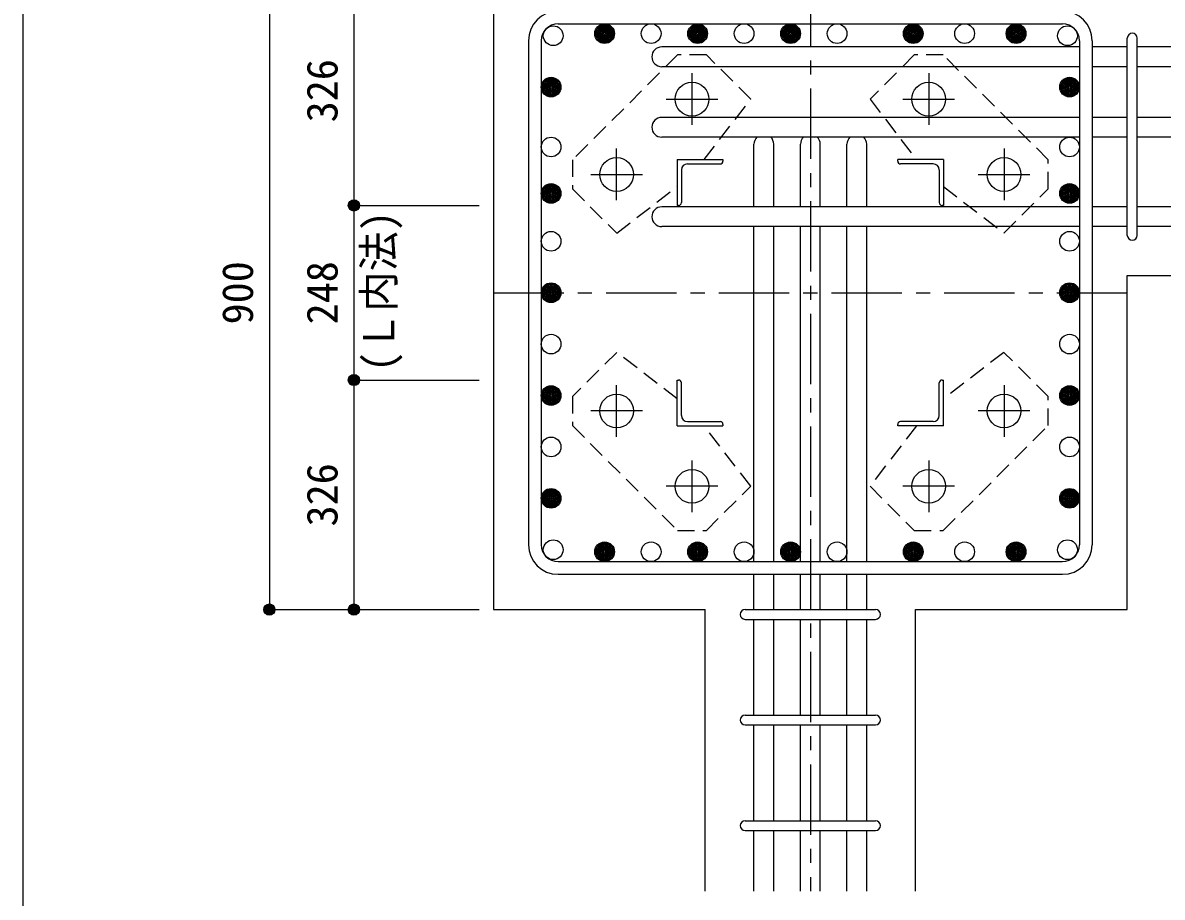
# Model space of a CAD drawing. Units: millimetres at full size, sheet at 1:20. Extents: x -3982 to 3969, y -2797 to 2801.
# Drawn here: x -3982 to -2364, y 935 to 2178 of the extents above; entities that cross this region are included whole.
import ezdxf
from ezdxf.enums import TextEntityAlignment as Align

# ---------------------------------------------------------------- set-up
doc = ezdxf.new("R2010")
doc.units = ezdxf.units.MM
doc.header["$LTSCALE"] = 20
doc.header["$PDMODE"] = 32
doc.header["$PDSIZE"] = 10
doc.linetypes.add('CHAIN1', pattern=[8, 5, -1, 1, -1])
doc.linetypes.add('DASHED1', pattern=[1.8, 1.2, -0.6])
for name, color, linetype in [('6-1_躯体線', 2, 'Continuous'), ('6-2_A.Bolt_', 4, 'Continuous'), ('6-3_柱型主筋', 4, 'Continuous'), ('6-4_フープ', 7, 'Continuous'), ('6-5_梁主筋', 7, 'Continuous'), ('6-6_S.T.P.', 7, 'Continuous'), ('6-9_プレート', 4, 'DASHED1'), ('6-D_寸法', 4, 'Continuous'), ('F-0_枠', 6, 'Continuous')]:
    doc.layers.add(name, color=color, linetype=linetype)
doc.styles.add('ＭＳ ゴシック', font='')
doc.styles.get('ＭＳ ゴシック').set_extended_font_data('MS Gothic')

msp = doc.modelspace()

# ---------------------------------------------------------------- linework, layer by layer
at = {"layer": '6-1_躯体線'}
for p, q in [((-3313.87, 2244.12), (-3313.87, 1344.12)), ((-2413.87, 1344.12), (-2413.87, 1818.62)), ((-2413.87, 1818.62), (-2013.87, 1818.62)), ((-3313.87, 1344.12), (-3013.37, 1344.12)), ((-3013.37, 944.12), (-3013.37, 1344.12)), ((-2714.37, 944.12), (-2714.37, 1344.12)), ((-2714.37, 1344.12), (-2413.87, 1344.12))]:
    msp.add_line(p, q, dxfattribs=at)
at = {"layer": '6-2_A.Bolt_', "linetype": 'CHAIN1'}
for p, q in [((-3031.87, 2032.42), (-3031.87, 2105.92)), ((-2695.87, 2105.92), (-2695.87, 2032.42)), ((-3068.67, 2069.12), (-2995.17, 2069.12)), ((-2732.57, 2069.12), (-2659.07, 2069.12)), ((-3138.87, 1925.42), (-3138.87, 1998.92)), ((-2588.87, 1998.92), (-2588.87, 1925.42)), ((-3175.67, 1962.12), (-3102.17, 1962.12)), ((-2625.57, 1962.12), (-2552.07, 1962.12)), ((-3138.87, 1589.32), (-3138.87, 1662.83)), ((-2588.87, 1662.82), (-2588.87, 1589.32)), ((-3102.17, 1626.13), (-3175.67, 1626.13)), ((-2552.07, 1626.13), (-2625.57, 1626.13)), ((-3031.87, 1482.33), (-3031.87, 1555.82)), ((-2695.87, 1555.82), (-2695.87, 1482.33)), ((-2995.17, 1519.12), (-3068.67, 1519.12)), ((-2659.07, 1519.12), (-2732.57, 1519.12))]:
    msp.add_line(p, q, dxfattribs=at)
at = {"layer": '6-2_A.Bolt_'}
for p, q in [((-3052.87, 1983.12), (-2987.87, 1983.12)), ((-3052.87, 1983.12), (-3052.87, 1918.12)), ((-3038.37, 1977.12), (-2991.87, 1977.12)), ((-2987.87, 1983.12), (-2987.87, 1981.12)), ((-2674.87, 1983.12), (-2739.87, 1983.12)), ((-2739.87, 1981.12), (-2739.87, 1983.12)), ((-2689.37, 1977.12), (-2735.87, 1977.12)), ((-2674.87, 1983.12), (-2674.87, 1918.12)), ((-3046.87, 1968.62), (-3046.87, 1922.12)), ((-2680.87, 1968.62), (-2680.87, 1922.12)), ((-3050.87, 1918.12), (-3052.87, 1918.12)), ((-2674.87, 1918.12), (-2676.87, 1918.12)), ((-3052.87, 1670.12), (-3050.87, 1670.12)), ((-3052.87, 1605.12), (-3052.87, 1670.12)), ((-3046.87, 1619.62), (-3046.87, 1666.12)), ((-2680.87, 1619.62), (-2680.87, 1666.12)), ((-2676.87, 1670.12), (-2674.87, 1670.12)), ((-2674.87, 1605.12), (-2674.87, 1670.12)), ((-3052.87, 1605.12), (-2987.87, 1605.12)), ((-3038.37, 1611.12), (-2991.87, 1611.12)), ((-2987.87, 1607.12), (-2987.87, 1605.12)), ((-2739.87, 1605.12), (-2739.87, 1607.12)), ((-2674.87, 1605.12), (-2739.87, 1605.12)), ((-2689.37, 1611.12), (-2735.87, 1611.12))]:
    msp.add_line(p, q, dxfattribs=at)
at = {"layer": '6-2_A.Bolt_', "color": 3}
for centre in [(-3031.87, 2069.12), (-2695.87, 2069.12), (-3138.87, 1962.12), (-2588.87, 1962.12), (-3138.87, 1626.13), (-2588.87, 1626.13), (-3031.87, 1519.12), (-2695.87, 1519.12)]:
    msp.add_circle(centre, 24, dxfattribs=at)
at = {"layer": '6-2_A.Bolt_'}
for centre, radius, start, end in [((-3038.37, 1968.62), 8.5, 90, 180), ((-2991.87, 1981.12), 4, 270, 0), ((-2735.87, 1981.12), 4, 180, 270), ((-2689.37, 1968.62), 8.5, 0, 90), ((-3050.87, 1922.12), 4, 270, 0), ((-2676.87, 1922.12), 4, 180, 270), ((-3050.87, 1666.12), 4, 0, 90), ((-2676.87, 1666.12), 4, 90, 180), ((-3038.37, 1619.62), 8.5, 180, 270), ((-2689.37, 1619.62), 8.5, 270, 0), ((-2991.87, 1607.12), 4, 0, 90), ((-2735.87, 1607.12), 4, 90, 180)]:
    msp.add_arc(centre, radius, start, end, dxfattribs=at)
at = {"layer": '6-3_柱型主筋', "color": 3}
for centre in [(-3228.94, 2159.2), (-3155.92, 2162.12), (-3155.92, 2162.12), (-3089.87, 2162.12), (-3023.87, 2162.12), (-3023.87, 2162.12), (-2957.87, 2162.12), (-2891.87, 2162.12), (-2891.87, 2162.12), (-2825.87, 2162.12), (-2717.84, 2162.12), (-2717.84, 2162.12), (-2644.82, 2162.12), (-2571.81, 2162.12), (-2498.8, 2159.2), (-3231.87, 2086.18), (-3231.87, 2086.18), (-2495.87, 2086.18), (-3231.87, 2001.12), (-2495.87, 2001.12), (-3231.87, 1935.12), (-3231.87, 1935.12), (-2495.87, 1935.12), (-2495.87, 1935.12), (-3231.87, 1867.14), (-2495.87, 1867.14), (-3231.87, 1794.12), (-3231.87, 1794.12), (-2495.87, 1794.12), (-2495.87, 1794.12), (-3231.87, 1721.11), (-2495.87, 1721.11), (-3231.87, 1648.1), (-3231.87, 1648.1), (-2495.87, 1648.1), (-2495.87, 1648.1), (-3231.87, 1575.08), (-2495.87, 1575.08), (-3231.87, 1502.07), (-2495.87, 1502.07), (-2495.87, 1502.07), (-3228.94, 1429.05), (-3155.92, 1426.12), (-3155.92, 1426.12), (-3089.87, 1426.12), (-3023.87, 1426.12), (-3023.87, 1426.12), (-2957.87, 1426.12), (-2891.87, 1426.12), (-2891.87, 1426.12), (-2825.87, 1426.12), (-2717.84, 1426.12), (-2717.84, 1426.12), (-2644.82, 1426.12), (-2571.81, 1426.12), (-2498.8, 1429.05)]:
    msp.add_circle(centre, 14, dxfattribs=at)
at = {"layer": '6-3_柱型主筋'}
for centre, radius in [((-3155.92, 2162.12), 14), ((-3155.92, 2162.12), 12.6), ((-3155.92, 2162.12), 11.2), ((-3155.92, 2162.12), 9.8), ((-3155.92, 2162.12), 8.4), ((-3155.92, 2162.12), 7), ((-3155.92, 2162.12), 5.6), ((-3023.87, 2162.12), 14), ((-3023.87, 2162.12), 12.6), ((-3023.87, 2162.12), 11.2), ((-3023.87, 2162.12), 9.8), ((-3023.87, 2162.12), 8.4), ((-3023.87, 2162.12), 7), ((-3023.87, 2162.12), 5.6), ((-2891.87, 2162.12), 14), ((-2891.87, 2162.12), 12.6), ((-2891.87, 2162.12), 11.2), ((-2891.87, 2162.12), 9.8), ((-2891.87, 2162.12), 8.4), ((-2891.87, 2162.12), 7), ((-2891.87, 2162.12), 5.6), ((-2717.84, 2162.12), 14), ((-2717.84, 2162.12), 12.6), ((-2717.84, 2162.12), 11.2), ((-2717.84, 2162.12), 9.8), ((-2717.84, 2162.12), 8.4), ((-2717.84, 2162.12), 7), ((-2717.84, 2162.12), 5.6), ((-2571.81, 2162.12), 14), ((-2571.81, 2162.12), 12.6), ((-2571.81, 2162.12), 11.2), ((-2571.81, 2162.12), 9.8), ((-2571.81, 2162.12), 8.4), ((-2571.81, 2162.12), 7), ((-2571.81, 2162.12), 5.6), ((-3155.92, 2162.12), 4.2), ((-3155.92, 2162.12), 2.8), ((-3155.92, 2162.12), 1.4), ((-3023.87, 2162.12), 4.2), ((-3023.87, 2162.12), 2.8), ((-3023.87, 2162.12), 1.4), ((-2891.87, 2162.12), 4.2), ((-2891.87, 2162.12), 2.8), ((-2891.87, 2162.12), 1.4), ((-2717.84, 2162.12), 4.2), ((-2717.84, 2162.12), 2.8), ((-2717.84, 2162.12), 1.4), ((-2571.81, 2162.12), 4.2), ((-2571.81, 2162.12), 2.8), ((-2571.81, 2162.12), 1.4), ((-3231.87, 2086.18), 14), ((-3231.87, 2086.18), 12.6), ((-3231.87, 2086.18), 11.2), ((-3231.87, 2086.18), 9.8), ((-3231.87, 2086.18), 8.4), ((-3231.87, 2086.18), 7), ((-3231.87, 2086.18), 5.6), ((-3231.87, 2086.18), 4.2), ((-3231.87, 2086.18), 2.8), ((-3231.87, 2086.18), 1.4), ((-2495.87, 2086.18), 14), ((-2495.87, 2086.18), 12.6), ((-2495.87, 2086.18), 11.2), ((-2495.87, 2086.18), 9.8), ((-2495.87, 2086.18), 8.4), ((-2495.87, 2086.18), 7), ((-2495.87, 2086.18), 5.6), ((-2495.87, 2086.18), 4.2), ((-2495.87, 2086.18), 2.8), ((-2495.87, 2086.18), 1.4), ((-3231.87, 1935.12), 14), ((-3231.87, 1935.12), 12.6), ((-3231.87, 1935.12), 11.2), ((-3231.87, 1935.12), 9.8), ((-3231.87, 1935.12), 8.4), ((-3231.87, 1935.12), 7), ((-2495.87, 1935.12), 14), ((-2495.87, 1935.12), 12.6), ((-2495.87, 1935.12), 11.2), ((-2495.87, 1935.12), 9.8), ((-2495.87, 1935.12), 8.4), ((-2495.87, 1935.12), 7), ((-3231.87, 1935.12), 5.6), ((-3231.87, 1935.12), 4.2), ((-3231.87, 1935.12), 2.8), ((-3231.87, 1935.12), 1.4), ((-2495.87, 1935.12), 5.6), ((-2495.87, 1935.12), 4.2), ((-2495.87, 1935.12), 2.8), ((-2495.87, 1935.12), 1.4), ((-3231.87, 1794.12), 14), ((-3231.87, 1794.12), 12.6), ((-3231.87, 1794.12), 11.2), ((-3231.87, 1794.12), 9.8), ((-3231.87, 1794.12), 8.4), ((-3231.87, 1794.12), 7), ((-3231.87, 1794.12), 5.6), ((-3231.87, 1794.12), 4.2), ((-3231.87, 1794.12), 2.8), ((-3231.87, 1794.12), 1.4), ((-2495.87, 1794.12), 14), ((-2495.87, 1794.12), 12.6), ((-2495.87, 1794.12), 11.2), ((-2495.87, 1794.12), 9.8), ((-2495.87, 1794.12), 8.4), ((-2495.87, 1794.12), 7), ((-2495.87, 1794.12), 5.6), ((-2495.87, 1794.12), 4.2), ((-2495.87, 1794.12), 2.8), ((-2495.87, 1794.12), 1.4), ((-3231.87, 1648.1), 14), ((-3231.87, 1648.1), 12.6), ((-3231.87, 1648.1), 11.2), ((-3231.87, 1648.1), 9.8), ((-3231.87, 1648.1), 8.4), ((-3231.87, 1648.1), 7), ((-3231.87, 1648.1), 5.6), ((-3231.87, 1648.1), 4.2), ((-3231.87, 1648.1), 2.8), ((-2495.87, 1648.1), 14), ((-2495.87, 1648.1), 12.6), ((-2495.87, 1648.1), 11.2), ((-2495.87, 1648.1), 9.8), ((-2495.87, 1648.1), 8.4), ((-2495.87, 1648.1), 7), ((-2495.87, 1648.1), 5.6), ((-2495.87, 1648.1), 4.2), ((-2495.87, 1648.1), 2.8), ((-3231.87, 1648.1), 1.4), ((-2495.87, 1648.1), 1.4), ((-3231.87, 1502.07), 14), ((-3231.87, 1502.07), 12.6), ((-3231.87, 1502.07), 11.2), ((-3231.87, 1502.07), 9.8), ((-3231.87, 1502.07), 8.4), ((-3231.87, 1502.07), 7), ((-3231.87, 1502.07), 5.6), ((-3231.87, 1502.07), 4.2), ((-3231.87, 1502.07), 2.8), ((-2495.87, 1502.07), 14), ((-2495.87, 1502.07), 12.6), ((-2495.87, 1502.07), 11.2), ((-2495.87, 1502.07), 9.8), ((-2495.87, 1502.07), 8.4), ((-2495.87, 1502.07), 7), ((-2495.87, 1502.07), 5.6), ((-2495.87, 1502.07), 4.2), ((-2495.87, 1502.07), 2.8), ((-3231.87, 1502.07), 1.4), ((-2495.87, 1502.07), 1.4), ((-3155.92, 1426.12), 14), ((-3023.87, 1426.12), 14), ((-2891.87, 1426.12), 14), ((-2717.84, 1426.12), 14), ((-2571.81, 1426.12), 14), ((-3155.92, 1426.12), 12.6), ((-3155.92, 1426.12), 11.2), ((-3155.92, 1426.12), 9.8), ((-3155.92, 1426.12), 8.4), ((-3155.92, 1426.12), 7), ((-3155.92, 1426.12), 5.6), ((-3155.92, 1426.12), 4.2), ((-3155.92, 1426.12), 2.8), ((-3155.92, 1426.12), 1.4), ((-3023.87, 1426.12), 12.6), ((-3023.87, 1426.12), 11.2), ((-3023.87, 1426.12), 9.8), ((-3023.87, 1426.12), 8.4), ((-3023.87, 1426.12), 7), ((-3023.87, 1426.12), 5.6), ((-3023.87, 1426.12), 4.2), ((-3023.87, 1426.12), 2.8), ((-3023.87, 1426.12), 1.4), ((-2891.87, 1426.12), 12.6), ((-2891.87, 1426.12), 11.2), ((-2891.87, 1426.12), 9.8), ((-2891.87, 1426.12), 8.4), ((-2891.87, 1426.12), 7), ((-2891.87, 1426.12), 5.6), ((-2891.87, 1426.12), 4.2), ((-2891.87, 1426.12), 2.8), ((-2891.87, 1426.12), 1.4), ((-2717.84, 1426.12), 12.6), ((-2717.84, 1426.12), 11.2), ((-2717.84, 1426.12), 9.8), ((-2717.84, 1426.12), 8.4), ((-2717.84, 1426.12), 7), ((-2717.84, 1426.12), 5.6), ((-2717.84, 1426.12), 4.2), ((-2717.84, 1426.12), 2.8), ((-2717.84, 1426.12), 1.4), ((-2571.81, 1426.12), 12.6), ((-2571.81, 1426.12), 11.2), ((-2571.81, 1426.12), 9.8), ((-2571.81, 1426.12), 8.4), ((-2571.81, 1426.12), 7), ((-2571.81, 1426.12), 5.6), ((-2571.81, 1426.12), 4.2), ((-2571.81, 1426.12), 2.8), ((-2571.81, 1426.12), 1.4)]:
    msp.add_circle(centre, radius, dxfattribs=at)
at = {"layer": '6-4_フープ'}
for p, q in [((-3221.87, 2176.12), (-2505.87, 2176.12)), ((-3263.87, 2152.12), (-3263.87, 1436.12)), ((-3245.87, 2152.12), (-3245.87, 1436.12)), ((-2481.87, 2152.12), (-2481.87, 1436.12)), ((-2463.87, 2152.12), (-2463.87, 1436.12)), ((-3221.87, 1412.12), (-2505.87, 1412.12)), ((-3221.87, 1394.12), (-2505.87, 1394.12))]:
    msp.add_line(p, q, dxfattribs=at)
for centre, radius, start, end in [((-3221.87, 2152.12), 42, 90, 180), ((-2505.87, 2152.12), 42, 0, 90), ((-3221.87, 2152.12), 24, 90, 180), ((-2505.87, 2152.12), 24, 0, 90), ((-3221.87, 1436.12), 42, 180, 270), ((-3221.87, 1436.12), 24, 180, 270), ((-2505.87, 1436.12), 42, 270, 0), ((-2505.87, 1436.12), 24, 270, 0)]:
    msp.add_arc(centre, radius, start, end, dxfattribs=at)
at = {"layer": '6-5_梁主筋'}
for p, q in [((-2481.87, 2143.2), (-3074.87, 2143.2)), ((-2413.87, 2143.2), (-2463.87, 2143.2)), ((-2263.87, 2143.2), (-2399.87, 2143.2)), ((-2481.87, 2115.2), (-3074.87, 2115.2)), ((-2413.87, 2115.2), (-2463.87, 2115.2)), ((-2263.87, 2115.2), (-2399.87, 2115.2)), ((-2481.87, 2043.12), (-3074.87, 2043.12)), ((-2413.87, 2043.12), (-2463.87, 2043.12)), ((-2263.87, 2043.12), (-2399.87, 2043.12)), ((-2481.87, 2015.12), (-3074.87, 2015.12)), ((-2413.87, 2015.12), (-2463.87, 2015.12)), ((-2263.87, 2015.12), (-2399.87, 2015.12)), ((-2943.87, 1916.12), (-2943.87, 2005.12)), ((-2915.87, 1916.12), (-2915.87, 2005.12)), ((-2877.87, 1916.12), (-2877.87, 2005.12)), ((-2849.87, 1916.12), (-2849.87, 2005.12)), ((-2811.87, 1916.12), (-2811.87, 2005.12)), ((-2783.87, 1916.12), (-2783.87, 2005.12)), ((-2481.87, 1916.12), (-3074.87, 1916.12)), ((-2413.87, 1916.12), (-2463.87, 1916.12)), ((-2263.87, 1916.12), (-2399.87, 1916.12)), ((-2481.87, 1888.12), (-3074.87, 1888.12)), ((-2943.87, 1412.12), (-2943.87, 1888.12)), ((-2915.87, 1412.12), (-2915.87, 1888.12)), ((-2877.87, 1412.12), (-2877.87, 1888.12)), ((-2849.87, 1412.12), (-2849.87, 1888.12)), ((-2811.87, 1412.12), (-2811.87, 1888.12)), ((-2783.87, 1412.12), (-2783.87, 1888.12)), ((-2413.87, 1888.12), (-2463.87, 1888.12)), ((-2263.87, 1888.12), (-2399.87, 1888.12)), ((-2943.87, 1344.12), (-2943.87, 1394.12)), ((-2915.87, 1344.12), (-2915.87, 1394.12)), ((-2877.87, 1344.12), (-2877.87, 1394.12)), ((-2849.87, 1344.12), (-2849.87, 1394.12)), ((-2811.87, 1344.12), (-2811.87, 1394.12)), ((-2783.87, 1344.12), (-2783.87, 1394.12)), ((-2943.87, 1194.12), (-2943.87, 1330.12)), ((-2915.87, 1194.12), (-2915.87, 1330.12)), ((-2877.87, 1194.12), (-2877.87, 1330.12)), ((-2849.87, 1194.12), (-2849.87, 1330.12)), ((-2811.87, 1194.12), (-2811.87, 1330.12)), ((-2783.87, 1194.12), (-2783.87, 1330.12)), ((-2943.87, 1044.12), (-2943.87, 1180.12)), ((-2915.87, 1044.12), (-2915.87, 1180.12)), ((-2877.87, 1044.12), (-2877.87, 1180.12)), ((-2849.87, 1044.12), (-2849.87, 1180.12)), ((-2811.87, 1044.12), (-2811.87, 1180.12)), ((-2783.87, 1044.12), (-2783.87, 1180.12)), ((-2943.87, 944.12), (-2943.87, 1030.12)), ((-2915.87, 944.12), (-2915.87, 1030.12)), ((-2877.87, 944.12), (-2877.87, 1030.12)), ((-2849.87, 944.12), (-2849.87, 1030.12)), ((-2811.87, 944.12), (-2811.87, 1030.12)), ((-2783.87, 944.12), (-2783.87, 1030.12))]:
    msp.add_line(p, q, dxfattribs=at)
for centre, start, end in [((-3074.87, 2129.2), 90, 270), ((-3074.87, 2029.12), 90, 270), ((-2929.87, 2005.12), 134.41724, 180), ((-2929.87, 2005.12), 0, 45.58276), ((-2863.87, 2005.12), 134.41724, 180), ((-2863.87, 2005.12), 0, 45.58276), ((-2797.87, 2005.12), 134.41724, 180), ((-2797.87, 2005.12), 0, 45.58276), ((-3074.87, 1902.12), 90, 270)]:
    msp.add_arc(centre, 14, start, end, dxfattribs=at)
at = {"layer": '6-6_S.T.P.'}
for p, q in [((-2413.87, 1875.62), (-2413.87, 2155.7)), ((-2399.87, 1875.62), (-2399.87, 2155.7)), ((-2956.37, 1344.12), (-2771.37, 1344.12)), ((-2956.37, 1330.12), (-2771.37, 1330.12)), ((-2956.37, 1194.12), (-2771.37, 1194.12)), ((-2956.37, 1180.12), (-2771.37, 1180.12)), ((-2956.37, 1044.12), (-2771.37, 1044.12)), ((-2956.37, 1030.12), (-2771.37, 1030.12))]:
    msp.add_line(p, q, dxfattribs=at)
for centre, start, end in [((-2406.87, 2155.7), 0, 180), ((-2406.87, 2155.7), 0, 180), ((-2406.87, 2155.7), 0, 180), ((-2406.87, 2155.7), 0, 180), ((-2406.87, 1875.62), 180, 0), ((-2406.87, 1875.62), 180, 0), ((-2406.87, 1875.62), 180, 0), ((-2406.87, 1875.62), 180, 0), ((-2956.37, 1337.12), 90, 270), ((-2956.37, 1337.12), 90, 270), ((-2956.37, 1337.12), 90, 270), ((-2956.37, 1337.12), 90, 270), ((-2771.37, 1337.12), 270, 90), ((-2771.37, 1337.12), 270, 90), ((-2771.37, 1337.12), 270, 90), ((-2771.37, 1337.12), 270, 90), ((-2956.37, 1187.12), 90, 270), ((-2771.37, 1187.12), 270, 90), ((-2956.37, 1037.12), 90, 270), ((-2771.37, 1037.12), 270, 90)]:
    msp.add_arc(centre, 7, start, end, dxfattribs=at)
at = {"layer": '6-9_プレート'}
for points in [[(-3052.47, 2131.92), (-3201.67, 1982.72), (-3201.67, 1941.72), (-3138.77, 1878.82), (-3052.87, 1944.92)], [(-3014.67, 1983.12), (-2948.57, 2069.02), (-3011.47, 2131.92), (-3052.47, 2131.92)], [(-2526.07, 1982.72), (-2675.27, 2131.92), (-2716.27, 2131.92), (-2779.17, 2069.02), (-2713.07, 1983.12)], [(-2674.87, 1944.92), (-2588.97, 1878.82), (-2526.07, 1941.72), (-2526.07, 1982.72)], [(-3052.87, 1643.33), (-3138.77, 1709.43), (-3201.67, 1646.52), (-3201.67, 1605.52)], [(-2675.27, 1456.32), (-2526.07, 1605.52), (-2526.07, 1646.52), (-2588.97, 1709.43), (-2674.87, 1643.32)], [(-3201.67, 1605.52), (-3052.47, 1456.32), (-3011.47, 1456.32), (-2948.57, 1519.23), (-3014.67, 1605.12)], [(-2713.07, 1605.12), (-2779.17, 1519.23), (-2716.27, 1456.32), (-2675.27, 1456.32)]]:
    msp.add_lwpolyline(points, dxfattribs=at)
at = {"layer": '6-D_寸法'}
for p, q in [((-3631.89, 2244.12), (-3631.89, 1344.12)), ((-3511.89, 2244.12), (-3511.89, 1918.12)), ((-3511.89, 1918.12), (-3333.87, 1918.12)), ((-3511.89, 1918.12), (-3511.89, 1670.12)), ((-3511.89, 1670.12), (-3333.87, 1670.12)), ((-3631.89, 1344.12), (-3511.89, 1344.12)), ((-3511.89, 1344.12), (-3333.87, 1344.12)), ((-3511.89, 1344.12), (-3333.87, 1344.12)), ((-3511.89, 1344.12), (-3333.87, 1344.12)), ((-3511.89, 1344.12), (-3333.87, 1344.12)), ((-3511.89, 1344.12), (-3333.87, 1344.12)), ((-3511.89, 1344.12), (-3333.87, 1344.12)), ((-3511.89, 1344.12), (-3333.87, 1344.12)), ((-3511.89, 1344.12), (-3333.87, 1344.12)), ((-3511.89, 1344.12), (-3333.87, 1344.12))]:
    msp.add_line(p, q, dxfattribs=at)
at = {"layer": '6-D_寸法', "linetype": 'CHAIN1'}
for p, q in [((-2863.87, 2244.12), (-2863.87, 944.12)), ((-3313.87, 1794.12), (-2413.87, 1794.12))]:
    msp.add_line(p, q, dxfattribs=at)
at = {"layer": '6-D_寸法'}
for points in [[(-3511.89, 1670.12), (-3511.89, 1344.12), (-3333.87, 1344.12)], [(-3631.89, 1344.12), (-3511.89, 1344.12), (-3333.87, 1344.12)], [(-3631.89, 1344.12), (-3511.89, 1344.12), (-3333.87, 1344.12)]]:
    msp.add_lwpolyline(points, dxfattribs=at)
for centre, radius in [((-3511.89, 1918.12), 8), ((-3511.89, 1918.12), 7.2), ((-3511.89, 1918.12), 6.4), ((-3511.89, 1918.12), 5.6), ((-3511.89, 1918.12), 4.8), ((-3511.89, 1918.12), 4), ((-3511.89, 1918.12), 3.2), ((-3511.89, 1918.12), 2.4), ((-3511.89, 1918.12), 1.6), ((-3511.89, 1918.12), 0.8), ((-3511.89, 1670.12), 8), ((-3511.89, 1670.12), 7.2), ((-3511.89, 1670.12), 6.4), ((-3511.89, 1670.12), 5.6), ((-3511.89, 1670.12), 4.8), ((-3511.89, 1670.12), 4), ((-3511.89, 1670.12), 3.2), ((-3511.89, 1670.12), 2.4), ((-3511.89, 1670.12), 1.6), ((-3511.89, 1670.12), 0.8), ((-3631.89, 1344.12), 8), ((-3631.89, 1344.12), 7.2), ((-3631.89, 1344.12), 6.4), ((-3631.89, 1344.12), 5.6), ((-3631.89, 1344.12), 4.8), ((-3631.89, 1344.12), 4), ((-3631.89, 1344.12), 3.2), ((-3631.89, 1344.12), 2.4), ((-3631.89, 1344.12), 1.6), ((-3631.89, 1344.12), 0.8), ((-3511.89, 1344.12), 8), ((-3511.89, 1344.12), 7.2), ((-3511.89, 1344.12), 6.4), ((-3511.89, 1344.12), 5.6), ((-3511.89, 1344.12), 4.8), ((-3511.89, 1344.12), 4), ((-3511.89, 1344.12), 3.2), ((-3511.89, 1344.12), 2.4), ((-3511.89, 1344.12), 1.6), ((-3511.89, 1344.12), 0.8)]:
    msp.add_circle(centre, radius, dxfattribs=at)
at = {"layer": '6-D_寸法', "color": 7}
for p in [(-3511.89, 1918.12), (-3511.89, 1670.12), (-3631.89, 1344.12), (-3511.89, 1344.12)]:
    msp.add_point(p, dxfattribs=at)
at = {"layer": 'F-0_枠'}
msp.add_line((-3981.92, 2800.77), (-3981.92, -2796.83), dxfattribs=at)

# ---------------------------------------------------------------- texts
at = {"layer": '6-D_寸法', "style": 'ＭＳ ゴシック'}
for s, p in [('326', (-3521.89, 2036.12)), ('900', (-3641.89, 1749.12)), ('248', (-3521.89, 1749.12)), ('326', (-3521.89, 1462.12))]:
    msp.add_text(s, height=43.99, rotation=90, dxfattribs=at).set_placement(p, align=Align.BOTTOM_LEFT)
at = {"layer": '6-D_寸法', "style": 'ＭＳ ゴシック', "width": 0.95}
msp.add_text('(Ｌ内法)', height=43.99, rotation=90, dxfattribs=at).set_placement((-3441.41, 1682.02), align=Align.BOTTOM_LEFT)

doc.saveas('drawing.dxf')
